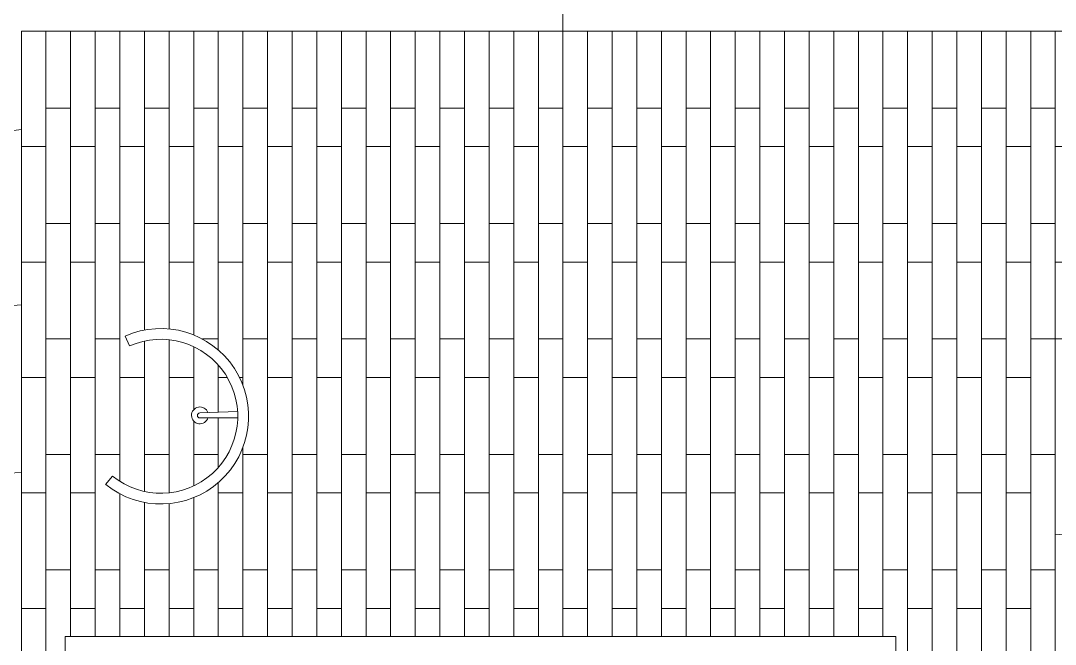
# Model space of a CAD drawing. Header units: millimetres. Extents: x 19901 to 42199, y 14822 to 21214.
# Drawn here: x 26629 to 27301, y 16444 to 16849 of the extents above; entities that cross this region are included whole.
import ezdxf

# ---------------------------------------------------------------- set-up
doc = ezdxf.new("R2010")
doc.units = ezdxf.units.MM
for name, color, linetype, lineweight in [('A-FURN', 9, 'Continuous', 13), ('curve di livello', 6, 'Continuous', 18), ('pavimentazione esterna', 51, 'Continuous', 13), ('VEGETAZIONE', 94, 'Continuous', 5), ('Wall', 7, 'Continuous', 20)]:
    doc.layers.add(name, color=color, linetype=linetype, lineweight=lineweight)

msp = doc.modelspace()

# ---------------------------------------------------------------- linework, layer by layer
at = {"layer": 'A-FURN'}
for p, q in [((26769.77, 16595.55), (26745.16, 16594.58)), ((26769.87, 16591.38), (26745.23, 16591.25))]:
    msp.add_line(p, q, dxfattribs=at)
for radius, start, end in [(5.48, 19.9829, 342.56406), (1.67, 94.11892, 268.42804)]:
    msp.add_arc((26745.28, 16592.92), radius, start, end, dxfattribs=at)
at = {"layer": 'curve di livello'}
for points in [[(26357.64, 16733.68), (26448.4, 16751.02), (26539.15, 16768.36), (26629.23, 16778.56)], [(26357.61, 16629.14), (26448.27, 16643.03), (26538.93, 16656.92), (26629.23, 16664.74)], [(26357.6, 16531.58), (26448.27, 16541.31), (26538.94, 16551.05), (26629.23, 16555.87)]]:
    msp.add_open_spline(points, degree=3, dxfattribs=at)
msp.add_open_spline([(27301.23, 16515.29), (27384.75, 16523.26), (27738.01, 16579.43), (28112.96, 16429.8), (28357.6, 16538.35), (28357.6, 16538.35), (28357.6, 16538.35), (28357.6, 16538.35), (28357.63, 16538.36), (28357.65, 16538.37), (28357.68, 16538.39)], degree=3, knots=[948.136507, 948.136507, 948.136507, 948.136507, 1199.951019, 2002.883229, 2002.883229, 2002.883229, 2002.885334, 2002.885334, 2002.885334, 2002.970377, 2002.970377, 2002.970377, 2002.970377], dxfattribs=at)
at = {"layer": 'pavimentazione esterna'}
for p, q in [((26661.23, 16842.56), (26645.23, 16842.56)), ((26693.23, 16842.56), (26677.23, 16842.56)), ((26725.23, 16842.56), (26709.23, 16842.56)), ((26757.23, 16842.56), (26741.23, 16842.56)), ((26789.23, 16842.56), (26773.23, 16842.56)), ((26821.23, 16842.56), (26805.23, 16842.56)), ((26853.23, 16842.56), (26837.23, 16842.56)), ((26885.23, 16842.56), (26869.23, 16842.56)), ((26917.23, 16842.56), (26901.23, 16842.56)), ((26949.23, 16842.56), (26933.23, 16842.56)), ((26981.23, 16842.56), (26965.23, 16842.56)), ((26997.23, 16842.56), (27013.23, 16842.56)), ((27029.23, 16842.56), (27045.23, 16842.56)), ((27061.23, 16842.56), (27077.23, 16842.56)), ((27093.23, 16842.56), (27109.23, 16842.56)), ((27125.23, 16842.56), (27141.23, 16842.56)), ((27157.23, 16842.56), (27173.23, 16842.56)), ((27189.23, 16842.56), (27205.23, 16842.56)), ((27221.23, 16842.56), (27237.23, 16842.56)), ((27253.23, 16842.56), (27269.23, 16842.56)), ((27285.23, 16842.56), (27301.23, 16842.56)), ((27301.23, 16642.56), (27317.23, 16642.56))]:
    msp.add_line(p, q, dxfattribs=at)
for points in [[(26629.23, 16842.56), (26645.23, 16842.56), (26645.23, 16767.56), (26629.23, 16767.56), (26629.23, 16842.56)], [(26661.23, 16842.56), (26677.23, 16842.56), (26677.23, 16767.56), (26661.23, 16767.56), (26661.23, 16842.56)], [(26693.23, 16842.56), (26709.23, 16842.56), (26709.23, 16767.56), (26693.23, 16767.56), (26693.23, 16842.56)], [(26725.23, 16842.56), (26741.23, 16842.56), (26741.23, 16767.56), (26725.23, 16767.56), (26725.23, 16842.56)], [(26757.23, 16842.56), (26773.23, 16842.56), (26773.23, 16767.56), (26757.23, 16767.56), (26757.23, 16842.56)], [(26789.23, 16842.56), (26805.23, 16842.56), (26805.23, 16767.56), (26789.23, 16767.56), (26789.23, 16842.56)], [(26821.23, 16842.56), (26837.23, 16842.56), (26837.23, 16767.56), (26821.23, 16767.56), (26821.23, 16842.56)], [(26853.23, 16842.56), (26869.23, 16842.56), (26869.23, 16767.56), (26853.23, 16767.56), (26853.23, 16842.56)], [(26885.23, 16842.56), (26901.23, 16842.56), (26901.23, 16767.56), (26885.23, 16767.56), (26885.23, 16842.56)], [(26917.23, 16842.56), (26933.23, 16842.56), (26933.23, 16767.56), (26917.23, 16767.56), (26917.23, 16842.56)], [(26949.23, 16842.56), (26965.23, 16842.56), (26965.23, 16767.56), (26949.23, 16767.56), (26949.23, 16842.56)], [(26981.23, 16842.56), (26997.23, 16842.56), (26997.23, 16767.56), (26981.23, 16767.56), (26981.23, 16842.56)], [(27013.23, 16842.56), (27029.23, 16842.56), (27029.23, 16767.56), (27013.23, 16767.56), (27013.23, 16842.56)], [(27045.23, 16842.56), (27061.23, 16842.56), (27061.23, 16767.56), (27045.23, 16767.56), (27045.23, 16842.56)], [(27077.23, 16842.56), (27093.23, 16842.56), (27093.23, 16767.56), (27077.23, 16767.56), (27077.23, 16842.56)], [(27109.23, 16842.56), (27125.23, 16842.56), (27125.23, 16767.56), (27109.23, 16767.56), (27109.23, 16842.56)], [(27141.23, 16842.56), (27157.23, 16842.56), (27157.23, 16767.56), (27141.23, 16767.56), (27141.23, 16842.56)], [(27173.23, 16842.56), (27189.23, 16842.56), (27189.23, 16767.56), (27173.23, 16767.56), (27173.23, 16842.56)], [(27205.23, 16842.56), (27221.23, 16842.56), (27221.23, 16767.56), (27205.23, 16767.56), (27205.23, 16842.56)], [(27237.23, 16842.56), (27253.23, 16842.56), (27253.23, 16767.56), (27237.23, 16767.56), (27237.23, 16842.56)], [(27269.23, 16842.56), (27285.23, 16842.56), (27285.23, 16767.56), (27269.23, 16767.56), (27269.23, 16842.56)], [(27301.23, 16842.56), (27317.23, 16842.56), (27317.23, 16767.56), (27301.23, 16767.56), (27301.23, 16842.56)], [(26645.23, 16792.56), (26661.23, 16792.56), (26661.23, 16717.56), (26645.23, 16717.56), (26645.23, 16792.56)], [(26677.23, 16792.56), (26693.23, 16792.56), (26693.23, 16717.56), (26677.23, 16717.56), (26677.23, 16792.56)], [(26709.23, 16792.56), (26725.23, 16792.56), (26725.23, 16717.56), (26709.23, 16717.56), (26709.23, 16792.56)], [(26741.23, 16792.56), (26757.23, 16792.56), (26757.23, 16717.56), (26741.23, 16717.56), (26741.23, 16792.56)], [(26773.23, 16792.56), (26789.23, 16792.56), (26789.23, 16717.56), (26773.23, 16717.56), (26773.23, 16792.56)], [(26805.23, 16792.56), (26821.23, 16792.56), (26821.23, 16717.56), (26805.23, 16717.56), (26805.23, 16792.56)], [(26837.23, 16792.56), (26853.23, 16792.56), (26853.23, 16717.56), (26837.23, 16717.56), (26837.23, 16792.56)], [(26869.23, 16792.56), (26885.23, 16792.56), (26885.23, 16717.56), (26869.23, 16717.56), (26869.23, 16792.56)], [(26901.23, 16792.56), (26917.23, 16792.56), (26917.23, 16717.56), (26901.23, 16717.56), (26901.23, 16792.56)], [(26933.23, 16792.56), (26949.23, 16792.56), (26949.23, 16717.56), (26933.23, 16717.56), (26933.23, 16792.56)], [(26965.23, 16792.56), (26981.23, 16792.56), (26981.23, 16717.56), (26965.23, 16717.56), (26965.23, 16792.56)], [(26997.23, 16792.56), (27013.23, 16792.56), (27013.23, 16717.56), (26997.23, 16717.56), (26997.23, 16792.56)], [(27029.23, 16792.56), (27045.23, 16792.56), (27045.23, 16717.56), (27029.23, 16717.56), (27029.23, 16792.56)], [(27061.23, 16792.56), (27077.23, 16792.56), (27077.23, 16717.56), (27061.23, 16717.56), (27061.23, 16792.56)], [(27093.23, 16792.56), (27109.23, 16792.56), (27109.23, 16717.56), (27093.23, 16717.56), (27093.23, 16792.56)], [(27125.23, 16792.56), (27141.23, 16792.56), (27141.23, 16717.56), (27125.23, 16717.56), (27125.23, 16792.56)], [(27157.23, 16792.56), (27173.23, 16792.56), (27173.23, 16717.56), (27157.23, 16717.56), (27157.23, 16792.56)], [(27189.23, 16792.56), (27205.23, 16792.56), (27205.23, 16717.56), (27189.23, 16717.56), (27189.23, 16792.56)], [(27221.23, 16792.56), (27237.23, 16792.56), (27237.23, 16717.56), (27221.23, 16717.56), (27221.23, 16792.56)], [(27253.23, 16792.56), (27269.23, 16792.56), (27269.23, 16717.56), (27253.23, 16717.56), (27253.23, 16792.56)], [(27285.23, 16792.56), (27301.23, 16792.56), (27301.23, 16717.56), (27285.23, 16717.56), (27285.23, 16792.56)], [(26629.23, 16767.56), (26645.23, 16767.56), (26645.23, 16692.56), (26629.23, 16692.56), (26629.23, 16767.56)], [(26661.23, 16767.56), (26677.23, 16767.56), (26677.23, 16692.56), (26661.23, 16692.56), (26661.23, 16767.56)], [(26693.23, 16767.56), (26709.23, 16767.56), (26709.23, 16692.56), (26693.23, 16692.56), (26693.23, 16767.56)], [(26725.23, 16767.56), (26741.23, 16767.56), (26741.23, 16692.56), (26725.23, 16692.56), (26725.23, 16767.56)], [(26757.23, 16767.56), (26773.23, 16767.56), (26773.23, 16692.56), (26757.23, 16692.56), (26757.23, 16767.56)], [(26789.23, 16767.56), (26805.23, 16767.56), (26805.23, 16692.56), (26789.23, 16692.56), (26789.23, 16767.56)], [(26821.23, 16767.56), (26837.23, 16767.56), (26837.23, 16692.56), (26821.23, 16692.56), (26821.23, 16767.56)], [(26853.23, 16767.56), (26869.23, 16767.56), (26869.23, 16692.56), (26853.23, 16692.56), (26853.23, 16767.56)], [(26885.23, 16767.56), (26901.23, 16767.56), (26901.23, 16692.56), (26885.23, 16692.56), (26885.23, 16767.56)], [(26917.23, 16767.56), (26933.23, 16767.56), (26933.23, 16692.56), (26917.23, 16692.56), (26917.23, 16767.56)], [(26949.23, 16767.56), (26965.23, 16767.56), (26965.23, 16692.56), (26949.23, 16692.56), (26949.23, 16767.56)], [(26981.23, 16767.56), (26997.23, 16767.56), (26997.23, 16692.56), (26981.23, 16692.56), (26981.23, 16767.56)], [(27013.23, 16767.56), (27029.23, 16767.56), (27029.23, 16692.56), (27013.23, 16692.56), (27013.23, 16767.56)], [(27045.23, 16767.56), (27061.23, 16767.56), (27061.23, 16692.56), (27045.23, 16692.56), (27045.23, 16767.56)], [(27077.23, 16767.56), (27093.23, 16767.56), (27093.23, 16692.56), (27077.23, 16692.56), (27077.23, 16767.56)], [(27109.23, 16767.56), (27125.23, 16767.56), (27125.23, 16692.56), (27109.23, 16692.56), (27109.23, 16767.56)], [(27141.23, 16767.56), (27157.23, 16767.56), (27157.23, 16692.56), (27141.23, 16692.56), (27141.23, 16767.56)], [(27173.23, 16767.56), (27189.23, 16767.56), (27189.23, 16692.56), (27173.23, 16692.56), (27173.23, 16767.56)], [(27205.23, 16767.56), (27221.23, 16767.56), (27221.23, 16692.56), (27205.23, 16692.56), (27205.23, 16767.56)], [(27237.23, 16767.56), (27253.23, 16767.56), (27253.23, 16692.56), (27237.23, 16692.56), (27237.23, 16767.56)], [(27269.23, 16767.56), (27285.23, 16767.56), (27285.23, 16692.56), (27269.23, 16692.56), (27269.23, 16767.56)], [(27301.23, 16767.56), (27317.23, 16767.56), (27317.23, 16692.56), (27301.23, 16692.56), (27301.23, 16767.56)], [(26645.23, 16717.56), (26661.23, 16717.56), (26661.23, 16642.56), (26645.23, 16642.56), (26645.23, 16717.56)], [(26677.23, 16717.56), (26693.23, 16717.56), (26693.23, 16642.56), (26677.23, 16642.56), (26677.23, 16717.56)], [(26709.23, 16717.56), (26725.23, 16717.56), (26725.23, 16649.1)], [(26709.23, 16648.35), (26709.23, 16717.56)], [(26741.23, 16717.56), (26757.23, 16717.56), (26757.23, 16642.56), (26746.85, 16642.56)], [(26741.23, 16645.2), (26741.23, 16717.56)], [(26773.23, 16717.56), (26789.23, 16717.56), (26789.23, 16642.56), (26773.23, 16642.56), (26773.23, 16717.56)], [(26805.23, 16717.56), (26821.23, 16717.56), (26821.23, 16642.56), (26805.23, 16642.56), (26805.23, 16717.56)], [(26837.23, 16717.56), (26853.23, 16717.56), (26853.23, 16642.56), (26837.23, 16642.56), (26837.23, 16717.56)], [(26869.23, 16717.56), (26885.23, 16717.56), (26885.23, 16642.56), (26869.23, 16642.56), (26869.23, 16717.56)], [(26901.23, 16717.56), (26917.23, 16717.56), (26917.23, 16642.56), (26901.23, 16642.56), (26901.23, 16717.56)], [(26933.23, 16717.56), (26949.23, 16717.56), (26949.23, 16642.56), (26933.23, 16642.56), (26933.23, 16717.56)], [(26965.23, 16717.56), (26981.23, 16717.56), (26981.23, 16642.56), (26965.23, 16642.56), (26965.23, 16717.56)], [(26997.23, 16717.56), (27013.23, 16717.56), (27013.23, 16642.56), (26997.23, 16642.56), (26997.23, 16717.56)], [(27029.23, 16717.56), (27045.23, 16717.56), (27045.23, 16642.56), (27029.23, 16642.56), (27029.23, 16717.56)], [(27061.23, 16717.56), (27077.23, 16717.56), (27077.23, 16642.56), (27061.23, 16642.56), (27061.23, 16717.56)], [(27093.23, 16717.56), (27109.23, 16717.56), (27109.23, 16642.56), (27093.23, 16642.56), (27093.23, 16717.56)], [(27125.23, 16717.56), (27141.23, 16717.56), (27141.23, 16642.56), (27125.23, 16642.56), (27125.23, 16717.56)], [(27157.23, 16717.56), (27173.23, 16717.56), (27173.23, 16642.56), (27157.23, 16642.56), (27157.23, 16717.56)], [(27189.23, 16717.56), (27205.23, 16717.56), (27205.23, 16642.56), (27189.23, 16642.56), (27189.23, 16717.56)], [(27221.23, 16717.56), (27237.23, 16717.56), (27237.23, 16642.56), (27221.23, 16642.56), (27221.23, 16717.56)], [(27253.23, 16717.56), (27269.23, 16717.56), (27269.23, 16642.56), (27253.23, 16642.56), (27253.23, 16717.56)], [(27285.23, 16717.56), (27301.23, 16717.56), (27301.23, 16642.56), (27285.23, 16642.56), (27285.23, 16717.56)], [(26629.23, 16692.56), (26645.23, 16692.56), (26645.23, 16617.56), (26629.23, 16617.56), (26629.23, 16692.56)], [(26661.23, 16692.56), (26677.23, 16692.56), (26677.23, 16617.56), (26661.23, 16617.56), (26661.23, 16692.56)], [(26693.23, 16692.56), (26709.23, 16692.56), (26709.23, 16648.35)], [(26709.23, 16641.21), (26709.23, 16617.56), (26693.23, 16617.56), (26693.23, 16692.56)], [(26725.23, 16692.56), (26741.23, 16692.56), (26741.23, 16645.2)], [(26725.23, 16649.1), (26725.23, 16692.56)], [(26757.23, 16692.56), (26773.23, 16692.56), (26773.23, 16617.56), (26771, 16617.56)], [(26757.23, 16635.41), (26757.23, 16692.56)], [(26789.23, 16692.56), (26805.23, 16692.56), (26805.23, 16617.56), (26789.23, 16617.56), (26789.23, 16692.56)], [(26821.23, 16692.56), (26837.23, 16692.56), (26837.23, 16617.56), (26821.23, 16617.56), (26821.23, 16692.56)], [(26853.23, 16692.56), (26869.23, 16692.56), (26869.23, 16617.56), (26853.23, 16617.56), (26853.23, 16692.56)], [(26885.23, 16692.56), (26901.23, 16692.56), (26901.23, 16617.56), (26885.23, 16617.56), (26885.23, 16692.56)], [(26917.23, 16692.56), (26933.23, 16692.56), (26933.23, 16617.56), (26917.23, 16617.56), (26917.23, 16692.56)], [(26949.23, 16692.56), (26965.23, 16692.56), (26965.23, 16617.56), (26949.23, 16617.56), (26949.23, 16692.56)], [(26981.23, 16692.56), (26997.23, 16692.56), (26997.23, 16617.56), (26981.23, 16617.56), (26981.23, 16692.56)], [(27013.23, 16692.56), (27029.23, 16692.56), (27029.23, 16617.56), (27013.23, 16617.56), (27013.23, 16692.56)], [(27045.23, 16692.56), (27061.23, 16692.56), (27061.23, 16617.56), (27045.23, 16617.56), (27045.23, 16692.56)], [(27077.23, 16692.56), (27093.23, 16692.56), (27093.23, 16617.56), (27077.23, 16617.56), (27077.23, 16692.56)], [(27109.23, 16692.56), (27125.23, 16692.56), (27125.23, 16617.56), (27109.23, 16617.56), (27109.23, 16692.56)], [(27141.23, 16692.56), (27157.23, 16692.56), (27157.23, 16617.56), (27141.23, 16617.56), (27141.23, 16692.56)], [(27173.23, 16692.56), (27189.23, 16692.56), (27189.23, 16617.56), (27173.23, 16617.56), (27173.23, 16692.56)], [(27205.23, 16692.56), (27221.23, 16692.56), (27221.23, 16617.56), (27205.23, 16617.56), (27205.23, 16692.56)], [(27237.23, 16692.56), (27253.23, 16692.56), (27253.23, 16617.56), (27237.23, 16617.56), (27237.23, 16692.56)], [(27269.23, 16692.56), (27285.23, 16692.56), (27285.23, 16617.56), (27269.23, 16617.56), (27269.23, 16692.56)], [(26645.23, 16642.56), (26661.23, 16642.56), (26661.23, 16567.56), (26645.23, 16567.56), (26645.23, 16642.56)], [(26677.23, 16642.56), (26693.23, 16642.56), (26693.23, 16567.56), (26677.23, 16567.56), (26677.23, 16642.56)], [(26725.23, 16642.07), (26725.23, 16567.56), (26709.23, 16567.56), (26709.23, 16641.21)], [(26741.23, 16637.56), (26741.23, 16617.56), (26725.23, 16617.56), (26725.23, 16642.07)], [(26741.23, 16596.62), (26741.23, 16637.56)], [(26773.23, 16642.56), (26789.23, 16642.56), (26789.23, 16567.56), (26773.23, 16567.56), (26773.23, 16572.29)], [(26773.23, 16612.41), (26773.23, 16642.56)], [(26805.23, 16642.56), (26821.23, 16642.56), (26821.23, 16567.56), (26805.23, 16567.56), (26805.23, 16642.56)], [(26837.23, 16642.56), (26853.23, 16642.56), (26853.23, 16567.56), (26837.23, 16567.56), (26837.23, 16642.56)], [(26869.23, 16642.56), (26885.23, 16642.56), (26885.23, 16567.56), (26869.23, 16567.56), (26869.23, 16642.56)], [(26901.23, 16642.56), (26917.23, 16642.56), (26917.23, 16567.56), (26901.23, 16567.56), (26901.23, 16642.56)], [(26933.23, 16642.56), (26949.23, 16642.56), (26949.23, 16567.56), (26933.23, 16567.56), (26933.23, 16642.56)], [(26965.23, 16642.56), (26981.23, 16642.56), (26981.23, 16567.56), (26965.23, 16567.56), (26965.23, 16642.56)], [(26997.23, 16642.56), (27013.23, 16642.56), (27013.23, 16567.56), (26997.23, 16567.56), (26997.23, 16642.56)], [(27029.23, 16642.56), (27045.23, 16642.56), (27045.23, 16567.56), (27029.23, 16567.56), (27029.23, 16642.56)], [(27061.23, 16642.56), (27077.23, 16642.56), (27077.23, 16567.56), (27061.23, 16567.56), (27061.23, 16642.56)], [(27093.23, 16642.56), (27109.23, 16642.56), (27109.23, 16567.56), (27093.23, 16567.56), (27093.23, 16642.56)], [(27125.23, 16642.56), (27141.23, 16642.56), (27141.23, 16567.56), (27125.23, 16567.56), (27125.23, 16642.56)], [(27157.23, 16642.56), (27173.23, 16642.56), (27173.23, 16567.56), (27157.23, 16567.56), (27157.23, 16642.56)], [(27189.23, 16642.56), (27205.23, 16642.56), (27205.23, 16567.56), (27189.23, 16567.56), (27189.23, 16642.56)], [(27221.23, 16642.56), (27237.23, 16642.56), (27237.23, 16567.56), (27221.23, 16567.56), (27221.23, 16642.56)], [(27253.23, 16642.56), (27269.23, 16642.56), (27269.23, 16567.56), (27253.23, 16567.56), (27253.23, 16642.56)], [(27285.23, 16642.56), (27301.23, 16642.56), (27301.23, 16567.56), (27285.23, 16567.56), (27285.23, 16642.56)], [(26757.23, 16625.59), (26757.23, 16595.06)], [(26629.23, 16617.56), (26645.23, 16617.56), (26645.23, 16542.56), (26629.23, 16542.56), (26629.23, 16617.56)], [(26661.23, 16617.56), (26677.23, 16617.56), (26677.23, 16542.56), (26661.23, 16542.56), (26661.23, 16617.56)], [(26693.23, 16617.56), (26709.23, 16617.56), (26709.23, 16543.5)], [(26693.23, 16550.04), (26693.23, 16617.56)], [(26725.23, 16617.56), (26741.23, 16617.56), (26741.23, 16596.62)], [(26725.23, 16542.64), (26725.23, 16617.56)], [(26757.23, 16617.56), (26763.06, 16617.56)], [(26789.23, 16617.56), (26805.23, 16617.56), (26805.23, 16542.56), (26789.23, 16542.56), (26789.23, 16617.56)], [(26821.23, 16617.56), (26837.23, 16617.56), (26837.23, 16542.56), (26821.23, 16542.56), (26821.23, 16617.56)], [(26853.23, 16617.56), (26869.23, 16617.56), (26869.23, 16542.56), (26853.23, 16542.56), (26853.23, 16617.56)], [(26885.23, 16617.56), (26901.23, 16617.56), (26901.23, 16542.56), (26885.23, 16542.56), (26885.23, 16617.56)], [(26917.23, 16617.56), (26933.23, 16617.56), (26933.23, 16542.56), (26917.23, 16542.56), (26917.23, 16617.56)], [(26949.23, 16617.56), (26965.23, 16617.56), (26965.23, 16542.56), (26949.23, 16542.56), (26949.23, 16617.56)], [(26981.23, 16617.56), (26997.23, 16617.56), (26997.23, 16542.56), (26981.23, 16542.56), (26981.23, 16617.56)], [(27013.23, 16617.56), (27029.23, 16617.56), (27029.23, 16542.56), (27013.23, 16542.56), (27013.23, 16617.56)], [(27045.23, 16617.56), (27061.23, 16617.56), (27061.23, 16542.56), (27045.23, 16542.56), (27045.23, 16617.56)], [(27077.23, 16617.56), (27093.23, 16617.56), (27093.23, 16542.56), (27077.23, 16542.56), (27077.23, 16617.56)], [(27109.23, 16617.56), (27125.23, 16617.56), (27125.23, 16542.56), (27109.23, 16542.56), (27109.23, 16617.56)], [(27141.23, 16617.56), (27157.23, 16617.56), (27157.23, 16542.56), (27141.23, 16542.56), (27141.23, 16617.56)], [(27173.23, 16617.56), (27189.23, 16617.56), (27189.23, 16542.56), (27173.23, 16542.56), (27173.23, 16617.56)], [(27205.23, 16617.56), (27221.23, 16617.56), (27221.23, 16542.56), (27205.23, 16542.56), (27205.23, 16617.56)], [(27237.23, 16617.56), (27253.23, 16617.56), (27253.23, 16542.56), (27237.23, 16542.56), (27237.23, 16617.56)], [(27269.23, 16617.56), (27285.23, 16617.56), (27285.23, 16542.56), (27269.23, 16542.56), (27269.23, 16617.56)], [(26757.23, 16591.31), (26757.23, 16567.56), (26741.23, 16567.56), (26741.23, 16589.22)], [(26741.23, 16589.22), (26741.23, 16547.14)], [(26757.23, 16559.12), (26757.23, 16591.31)], [(26645.23, 16567.56), (26661.23, 16567.56), (26661.23, 16492.56), (26645.23, 16492.56), (26645.23, 16567.56)], [(26693.23, 16541.96), (26693.23, 16492.56), (26677.23, 16492.56), (26677.23, 16567.56)], [(26773.23, 16567.56), (26789.23, 16567.56), (26789.23, 16492.56), (26773.23, 16492.56), (26773.23, 16567.56)], [(26805.23, 16567.56), (26821.23, 16567.56), (26821.23, 16492.56), (26805.23, 16492.56), (26805.23, 16567.56)], [(26837.23, 16567.56), (26853.23, 16567.56), (26853.23, 16492.56), (26837.23, 16492.56), (26837.23, 16567.56)], [(26869.23, 16567.56), (26885.23, 16567.56), (26885.23, 16492.56), (26869.23, 16492.56), (26869.23, 16567.56)], [(26901.23, 16567.56), (26917.23, 16567.56), (26917.23, 16492.56), (26901.23, 16492.56), (26901.23, 16567.56)], [(26933.23, 16567.56), (26949.23, 16567.56), (26949.23, 16492.56), (26933.23, 16492.56), (26933.23, 16567.56)], [(26965.23, 16567.56), (26981.23, 16567.56), (26981.23, 16492.56), (26965.23, 16492.56), (26965.23, 16567.56)], [(26997.23, 16567.56), (27013.23, 16567.56), (27013.23, 16492.56), (26997.23, 16492.56), (26997.23, 16567.56)], [(27029.23, 16567.56), (27045.23, 16567.56), (27045.23, 16492.56), (27029.23, 16492.56), (27029.23, 16567.56)], [(27061.23, 16567.56), (27077.23, 16567.56), (27077.23, 16492.56), (27061.23, 16492.56), (27061.23, 16567.56)], [(27093.23, 16567.56), (27109.23, 16567.56), (27109.23, 16492.56), (27093.23, 16492.56), (27093.23, 16567.56)], [(27125.23, 16567.56), (27141.23, 16567.56), (27141.23, 16492.56), (27125.23, 16492.56), (27125.23, 16567.56)], [(27157.23, 16567.56), (27173.23, 16567.56), (27173.23, 16492.56), (27157.23, 16492.56), (27157.23, 16567.56)], [(27189.23, 16567.56), (27205.23, 16567.56), (27205.23, 16492.56), (27189.23, 16492.56), (27189.23, 16567.56)], [(27221.23, 16567.56), (27237.23, 16567.56), (27237.23, 16492.56), (27221.23, 16492.56), (27221.23, 16567.56)], [(27253.23, 16567.56), (27269.23, 16567.56), (27269.23, 16492.56), (27253.23, 16492.56), (27253.23, 16567.56)], [(27285.23, 16567.56), (27301.23, 16567.56), (27301.23, 16492.56), (27285.23, 16492.56), (27285.23, 16567.56)], [(26757.23, 16549.3), (26757.23, 16492.56), (26741.23, 16492.56), (26741.23, 16539.5)], [(26629.23, 16542.56), (26645.23, 16542.56), (26645.23, 16467.56), (26629.23, 16467.56), (26629.23, 16542.56)], [(26661.23, 16542.56), (26677.23, 16542.56), (26677.23, 16467.56), (26661.23, 16467.56), (26661.23, 16542.56)], [(26757.23, 16542.56), (26773.23, 16542.56), (26773.23, 16467.56), (26757.23, 16467.56), (26757.23, 16542.56)], [(26789.23, 16542.56), (26805.23, 16542.56), (26805.23, 16467.56), (26789.23, 16467.56), (26789.23, 16542.56)], [(26821.23, 16542.56), (26837.23, 16542.56), (26837.23, 16467.56), (26821.23, 16467.56), (26821.23, 16542.56)], [(26853.23, 16542.56), (26869.23, 16542.56), (26869.23, 16467.56), (26853.23, 16467.56), (26853.23, 16542.56)], [(26885.23, 16542.56), (26901.23, 16542.56), (26901.23, 16467.56), (26885.23, 16467.56), (26885.23, 16542.56)], [(26917.23, 16542.56), (26933.23, 16542.56), (26933.23, 16467.56), (26917.23, 16467.56), (26917.23, 16542.56)], [(26949.23, 16542.56), (26965.23, 16542.56), (26965.23, 16467.56), (26949.23, 16467.56), (26949.23, 16542.56)], [(26981.23, 16542.56), (26997.23, 16542.56), (26997.23, 16467.56), (26981.23, 16467.56), (26981.23, 16542.56)], [(27013.23, 16542.56), (27029.23, 16542.56), (27029.23, 16467.56), (27013.23, 16467.56), (27013.23, 16542.56)], [(27045.23, 16542.56), (27061.23, 16542.56), (27061.23, 16467.56), (27045.23, 16467.56), (27045.23, 16542.56)], [(27077.23, 16542.56), (27093.23, 16542.56), (27093.23, 16467.56), (27077.23, 16467.56), (27077.23, 16542.56)], [(27109.23, 16542.56), (27125.23, 16542.56), (27125.23, 16467.56), (27109.23, 16467.56), (27109.23, 16542.56)], [(27141.23, 16542.56), (27157.23, 16542.56), (27157.23, 16467.56), (27141.23, 16467.56), (27141.23, 16542.56)], [(27173.23, 16542.56), (27189.23, 16542.56), (27189.23, 16467.56), (27173.23, 16467.56), (27173.23, 16542.56)], [(27205.23, 16542.56), (27221.23, 16542.56), (27221.23, 16467.56), (27205.23, 16467.56), (27205.23, 16542.56)], [(27237.23, 16542.56), (27253.23, 16542.56), (27253.23, 16467.56), (27237.23, 16467.56), (27237.23, 16542.56)], [(27269.23, 16542.56), (27285.23, 16542.56), (27285.23, 16467.56), (27269.23, 16467.56), (27269.23, 16542.56)], [(26709.23, 16536.36), (26709.23, 16467.56), (26693.23, 16467.56), (26693.23, 16541.96)], [(26725.23, 16535.6), (26725.23, 16492.56), (26709.23, 16492.56), (26709.23, 16536.36)], [(26741.23, 16539.5), (26741.23, 16467.56), (26725.23, 16467.56), (26725.23, 16535.6)], [(26645.23, 16492.56), (26661.23, 16492.56), (26661.23, 16449.23)], [(26657.68, 16417.56), (26645.23, 16417.56), (26645.23, 16492.56)], [(26677.23, 16492.56), (26693.23, 16492.56), (26693.23, 16449.23)], [(26677.23, 16449.23), (26677.23, 16492.56)], [(26709.23, 16492.56), (26725.23, 16492.56), (26725.23, 16449.23)], [(26709.23, 16449.23), (26709.23, 16492.56)], [(26741.23, 16492.56), (26757.23, 16492.56), (26757.23, 16449.23)], [(26741.23, 16449.23), (26741.23, 16492.56)], [(26773.23, 16492.56), (26789.23, 16492.56), (26789.23, 16449.23)], [(26773.23, 16449.23), (26773.23, 16492.56)], [(26805.23, 16492.56), (26821.23, 16492.56), (26821.23, 16449.23)], [(26805.23, 16449.23), (26805.23, 16492.56)], [(26837.23, 16492.56), (26853.23, 16492.56), (26853.23, 16449.23)], [(26837.23, 16449.23), (26837.23, 16492.56)], [(26869.23, 16492.56), (26885.23, 16492.56), (26885.23, 16449.23)], [(26869.23, 16449.23), (26869.23, 16492.56)], [(26901.23, 16492.56), (26917.23, 16492.56), (26917.23, 16449.23)], [(26901.23, 16449.23), (26901.23, 16492.56)], [(26933.23, 16492.56), (26949.23, 16492.56), (26949.23, 16449.23)], [(26933.23, 16449.23), (26933.23, 16492.56)], [(26965.23, 16492.56), (26981.23, 16492.56), (26981.23, 16449.23)], [(26965.23, 16449.23), (26965.23, 16492.56)], [(26997.23, 16492.56), (27013.23, 16492.56), (27013.23, 16449.23)], [(26997.23, 16449.23), (26997.23, 16492.56)], [(27029.23, 16492.56), (27045.23, 16492.56), (27045.23, 16449.23)], [(27029.23, 16449.23), (27029.23, 16492.56)], [(27061.23, 16492.56), (27077.23, 16492.56), (27077.23, 16449.23)], [(27061.23, 16449.23), (27061.23, 16492.56)], [(27093.23, 16492.56), (27109.23, 16492.56), (27109.23, 16449.23)], [(27093.23, 16449.23), (27093.23, 16492.56)], [(27125.23, 16492.56), (27141.23, 16492.56), (27141.23, 16449.23)], [(27125.23, 16449.23), (27125.23, 16492.56)], [(27157.23, 16492.56), (27173.23, 16492.56), (27173.23, 16449.23)], [(27157.23, 16449.23), (27157.23, 16492.56)], [(27189.23, 16492.56), (27205.23, 16492.56), (27205.23, 16417.56), (27197.68, 16417.56)], [(27189.23, 16449.23), (27189.23, 16492.56)], [(27221.23, 16492.56), (27237.23, 16492.56), (27237.23, 16417.56), (27221.23, 16417.56), (27221.23, 16492.56)], [(27253.23, 16492.56), (27269.23, 16492.56), (27269.23, 16417.56), (27253.23, 16417.56), (27253.23, 16492.56)], [(27285.23, 16492.56), (27301.23, 16492.56), (27301.23, 16417.56), (27285.23, 16417.56), (27285.23, 16492.56)], [(26629.23, 16467.56), (26645.23, 16467.56), (26645.23, 16392.56), (26629.23, 16392.56), (26629.23, 16467.56)], [(26981.23, 16467.56), (26997.23, 16467.56), (26997.23, 16449.23)], [(26981.23, 16449.23), (26981.23, 16467.56)], [(27013.23, 16467.56), (27029.23, 16467.56), (27029.23, 16449.23)], [(27013.23, 16449.23), (27013.23, 16467.56)], [(27045.23, 16467.56), (27061.23, 16467.56), (27061.23, 16449.23)], [(27045.23, 16449.23), (27045.23, 16467.56)], [(27077.23, 16467.56), (27093.23, 16467.56), (27093.23, 16449.23)], [(27077.23, 16449.23), (27077.23, 16467.56)], [(27109.23, 16467.56), (27125.23, 16467.56), (27125.23, 16449.23)], [(27109.23, 16449.23), (27109.23, 16467.56)], [(27141.23, 16467.56), (27157.23, 16467.56), (27157.23, 16449.23)], [(27141.23, 16449.23), (27141.23, 16467.56)], [(27173.23, 16467.56), (27189.23, 16467.56), (27189.23, 16449.23)], [(27173.23, 16449.23), (27173.23, 16467.56)], [(27205.23, 16467.56), (27221.23, 16467.56), (27221.23, 16392.56), (27205.23, 16392.56), (27205.23, 16467.56)], [(27237.23, 16467.56), (27253.23, 16467.56), (27253.23, 16392.56), (27237.23, 16392.56), (27237.23, 16467.56)], [(27269.23, 16467.56), (27285.23, 16467.56), (27285.23, 16392.56), (27269.23, 16392.56), (27269.23, 16467.56)]]:
    msp.add_lwpolyline(points, dxfattribs=at)
at = {"layer": 'VEGETAZIONE'}
for p, q in [((26699.52, 16638.02), (26696.67, 16644.41)), ((26688.42, 16553.49), (26684.01, 16548.05))]:
    msp.add_line(p, q, dxfattribs=at)
for radius in [57, 50]:
    msp.add_arc((26719.88, 16592.35), radius, 231.00931, 114.0253, dxfattribs=at)
at = {"layer": 'Wall'}
for p, q in [((26981.23, 16842.56), (26981.23, 17307.52)), ((27411.23, 16842.56), (26981.23, 16842.56)), ((26657.68, 15898.29), (26657.68, 16449.23)), ((26657.68, 16449.23), (27197.68, 16449.23)), ((27197.68, 16449.23), (27197.68, 15939.23))]:
    msp.add_line(p, q, dxfattribs=at)

doc.saveas('drawing.dxf')
